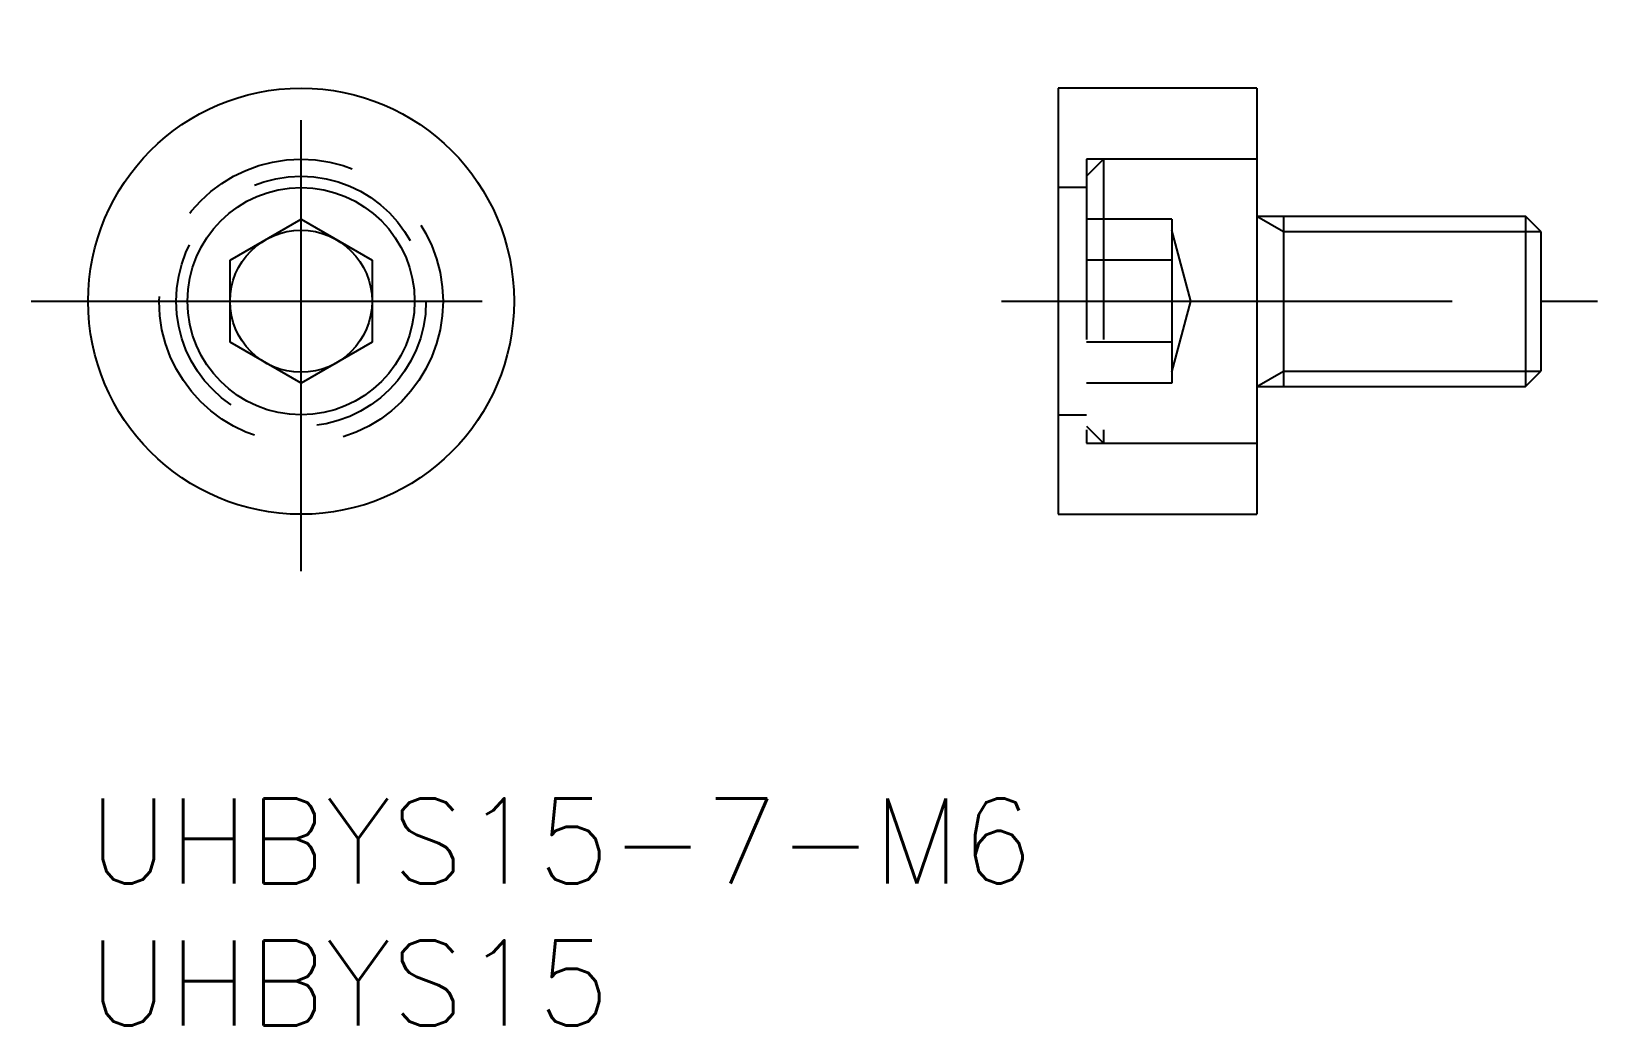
# Model space of a CAD drawing. Extents: x -2 to 53.2, y -8 to 27.
import ezdxf

# ---------------------------------------------------------------- set-up
doc = ezdxf.new("R2010")
doc.units = 0
doc.header["$LTSCALE"] = 0.5
doc.linetypes.add('CENTER', pattern=[50.8, 31.75, -6.35, 6.35, -6.35])
doc.linetypes.add('DASHED', pattern=[19.05, 12.7, -6.35])
for name, color, linetype in [('MSM_CENTER', 1, 'CENTER'), ('MSM_CONTINUOUS', 7, 'CONTINUOUS'), ('MSM_DASHED', 4, 'DASHED'), ('MSM_NARROW', 5, 'CONTINUOUS'), ('MSM_PART_NUMBER', 7, 'CONTINUOUS')]:
    doc.layers.add(name, color=color, linetype=linetype)
doc.styles.get("Standard").update_dxf_attribs({"font": 'txt.shx', "height": 1, "bigfont": 'bigfont.shx'})

# ---------------------------------------------------------------- blocks, each defined once
blk = doc.blocks.new('*U13')
at = {"layer": 'MSM_PART_NUMBER'}
blk.add_text('UHBYS15-7-M6', height=3, dxfattribs=at).set_placement((0, -3))
blk = doc.blocks.new('*U14')
at = {"layer": 'MSM_PART_NUMBER'}
blk.add_text('UHBYS15', height=3, dxfattribs=at).set_placement((0, -8))

msp = doc.modelspace()

# ---------------------------------------------------------------- linework, layer by layer
at = {"layer": 'MSM_CENTER'}
for p, q in [((7.5, 8), (7.5, 27)), ((-2, 17.5), (17, 17.5)), ((32.167, 17.5), (53.167, 17.5))]:
    msp.add_line(p, q, dxfattribs=at)
at = {"layer": 'MSM_CONTINUOUS'}
for p, q in [((41.167, 25), (34.167, 25)), ((34.167, 25), (34.167, 10)), ((41.167, 25), (41.167, 10)), ((41.167, 20.5), (50.626, 20.5)), ((42.105, 20.5), (42.105, 14.5)), ((51.167, 19.958), (50.626, 20.5)), ((50.626, 20.5), (50.626, 14.5)), ((5, 18.943), (7.5, 20.387)), ((7.5, 20.387), (10, 18.943)), ((51.167, 19.958), (51.167, 15.041)), ((5, 16.057), (5, 18.943)), ((10, 18.943), (10, 16.057)), ((7.5, 14.613), (5, 16.057)), ((10, 16.057), (7.5, 14.613)), ((50.626, 14.5), (51.167, 15.041)), ((41.167, 14.5), (50.626, 14.5)), ((34.167, 10), (41.167, 10))]:
    msp.add_line(p, q, dxfattribs=at)
for radius in [7.5, 4, 2.5]:
    msp.add_circle((7.5, 17.5), radius, dxfattribs=at)
at = {"layer": 'MSM_DASHED'}
for p, q in [((35.767, 22.5), (35.167, 21.9)), ((41.167, 22.5), (35.167, 22.5)), ((35.167, 22.5), (35.167, 12.5)), ((35.767, 22.5), (35.767, 12.5)), ((35.167, 21.5), (34.167, 21.5)), ((38.167, 20.387), (35.167, 20.387)), ((38.167, 20.387), (38.167, 14.613)), ((38.837, 17.5), (38.167, 20)), ((38.167, 18.943), (35.167, 18.943)), ((38.167, 15), (38.837, 17.5)), ((38.167, 16.057), (35.167, 16.057)), ((38.167, 14.613), (35.167, 14.613)), ((34.167, 13.5), (35.167, 13.5)), ((35.167, 13.1), (35.767, 12.5)), ((35.167, 12.5), (41.167, 12.5))]:
    msp.add_line(p, q, dxfattribs=at)
for radius in [5, 4.4]:
    msp.add_circle((7.5, 17.5), radius, dxfattribs=at)
at = {"layer": 'MSM_NARROW'}
for p, q in [((41.167, 20.5), (42.105, 19.958)), ((42.105, 19.958), (51.167, 19.958)), ((41.167, 14.5), (42.105, 15.041)), ((42.105, 15.041), (51.167, 15.041))]:
    msp.add_line(p, q, dxfattribs=at)

# ---------------------------------------------------------------- block references
at = {"layer": 'MSM_CONTINUOUS'}
for name in ['*U13', '*U14']:
    msp.add_blockref(name, (0, 0), dxfattribs=at)

doc.saveas('drawing.dxf')
